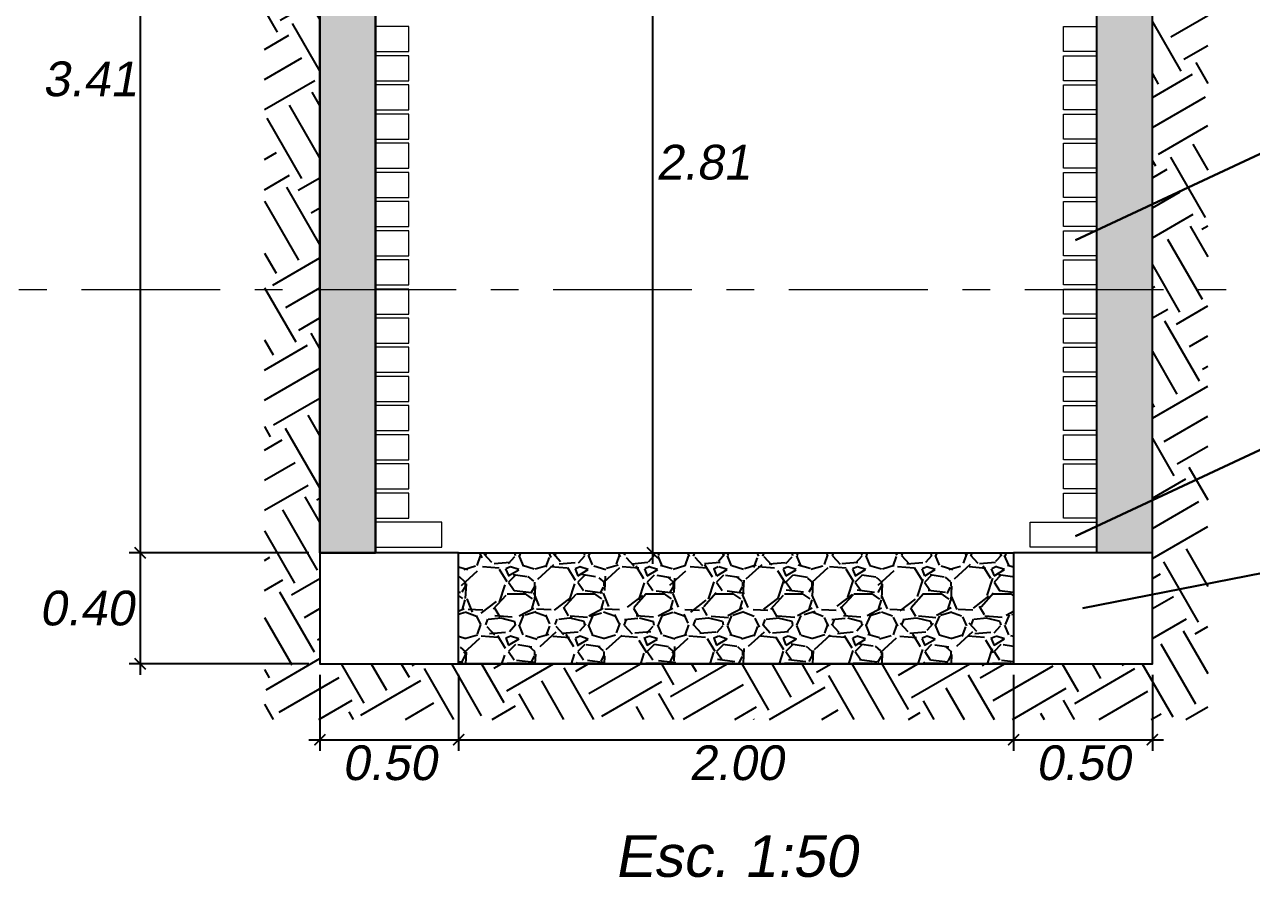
# Model space of a CAD drawing. Header units: metres. Extents: x 4293 to 4528, y 2596 to 2639.
# Drawn here: x 4482.593 to 4487.015, y 2607.815 to 2610.887 of the extents above; entities that cross this region are included whole.
import ezdxf
from ezdxf import colors
from ezdxf.entities.mleader import LeaderData, LeaderLine
from ezdxf.math import Vec2, Vec3

# ---------------------------------------------------------------- set-up
doc = ezdxf.new("R2010")
doc.units = ezdxf.units.M
doc.linetypes.add('1CORTE', pattern=[1.5, 1, -0.25, 0, -0.25])
for name, color, linetype, lineweight in [('0.1', 11, 'Continuous', 13), ('AA. Proyeccion Corte', 10, '1CORTE', 50), ('Letras El', 7, 'Continuous', 5)]:
    doc.layers.add(name, color=color, linetype=linetype, lineweight=lineweight)
doc.styles.add('ARIAL', font='arial.ttf', dxfattribs={"oblique": 10})
doc.styles.add('Generales', font='trebuc.ttf', dxfattribs={"height": 0.1})
doc.dimstyles.new('ROMANS 1-25', dxfattribs={"dimtxt": 0.125, "dimasz": 0.04, "dimexe": 0.04, "dimexo": 0.04, "dimgap": 0.02, "dimtad": 2, "dimtih": 1, "dimtoh": 1, "dimzin": 1, "dimdsep": 46, "dimtxsty": 'ARIAL', "dimblk": 'ARCHTICK', "dimcen": -0.0032, "dimdle": 0.04, "dimclrd": 1, "dimclre": 1, "dimclrt": 7, "dimazin": 2, "dimtfac": 1, "dimtofl": 0, "dimtmove": 0, "dimatfit": 3, "dimldrblk": 'OPEN30', "dimfxl": 0.04, "dimtzin": 12, "dimlwd": -1, "dimlwe": -1, "dimarcsym": 0})
pattern_1 = [(228.012787504, (4246.110832089456, 2612.222045647982), (-2.000000000000016, -2.250000000000001), [0.033634, -3.329772011768425]), (184.969740728, (4246.088332089456, 2612.197045647982), (2.999999999999994, 0.2500000000000088), [0.057717, -5.713981190307499]), (132.510447078, (4246.030832089456, 2612.192045647982), (2.500000000000029, -2.749999999999966), [0.040697, -4.029008149024925]), (267.273689006, (4245.933332089457, 2612.129545647982), (0.2500000000000061, 5.000000000000004), [0.05255949999999997, -5.203389510407247]), (292.833654178, (4245.930832089456, 2612.077045647982), (-1.249999999999997, 3.000000000000007), [0.05153874999999997, -5.102343282022072]), (357.273689006, (4245.950832089457, 2612.029545647982), (-5.000000000000004, 0.2500000000000064), [0.05255949999999997, -5.203389510407247]), (37.6942404667, (4246.003332089456, 2612.027045647982), (-3.25, -2.499999999999993), [0.06950724999999999, -6.881212137229]), (72.2553283749, (4246.058332089457, 2612.069545647982), (1.750000000000007, 5.500000000000001), [0.06562199999999994, -6.496580374203345]), (121.429565615, (4246.078332089456, 2612.132045647982), (-2.000000000000005, 3.249999999999997), [0.0527375, -5.22101827743225]), (175.236358309, (4246.050832089457, 2612.177045647982), (2.749999999999996, -0.2500000000000095), [0.060208, -2.950190644698075]), (222.397437798, (4245.990832089456, 2612.182045647982), (-2.999999999999991, -2.749999999999993), [0.077862, -7.708343751198725]), (138.814074834, (4246.180832089456, 2612.127045647982), (-1.750000000000008, 1.5), [0.02657524999999998, -2.630961203183673]), (171.46923439, (4246.160832089457, 2612.144545647982), (3.25, -0.4999999999999988), [0.05055925, -5.00537785403925]), (225, (4246.110832089456, 2612.152045647982), (-2.775557561562891e-17, -0.2499999999999832), [0.03535525, -0.318198140593275]), (203.198590514, (4246.093332089456, 2612.182045647982), (1.249999999999997, 0.4999999999999938), [0.0190395, -1.884903776465975]), (291.801409486, (4246.075832089457, 2612.174545647982), (-0.249999999999921, 0.7500000000000256), [0.02692575, -1.319365451783625]), (30.96375653209999, (4246.085832089457, 2612.149545647982), (0.7500000000000132, 0.4999999999999949), [0.04373224999999999, -1.414005723711325]), (161.565051177, (4246.123332089456, 2612.172045647982), (0.5000000000000029, -0.2499999999999942), [0.03162274999999998, -0.7589466650420995]), (16.389540334, (4245.930832089456, 2612.174545647982), (2.499999999999992, 0.750000000000011), [0.0443, -4.38571128666735]), (70.3461759419, (4245.973332089457, 2612.187045647982), (-1.000000000000305, -2.750000000000849), [0.03716525, -3.67935193682975]), (293.198590514, (4246.123332089456, 2612.222045647982), (-0.4999999999999926, 1.249999999999998), [0.03807875, -1.865864526465975]), (343.610459666, (4246.138332089457, 2612.187045647982), (-2.499999999999992, 0.7500000000000109), [0.04429999999999997, -4.385711286667246]), (339.44395478, (4245.930832089456, 2612.019545647982), (-1.250000000000009, 0.5000000000000061), [0.04271999999999997, -2.093280936329373]), (294.775140569, (4245.970832089456, 2612.004545647982), (-1.250000000000001, 2.75), [0.0357945, -3.543660765819]), (66.8014094864, (4246.125832089457, 2611.972045647982), (0.4999999999999953, 1.249999999999992), [0.03807875, -1.865864526465975]), (17.3540246363, (4246.140832089456, 2612.007045647982), (-3.249999999999994, -0.9999999999999907), [0.04190775, -4.14885590356]), (69.44395478040002, (4246.003332089456, 2611.972045647982), (-0.5000000000000018, -1.249999999999989), [0.02135999999999999, -2.114640936329373]), (101.309932474, (4246.110832089456, 2611.972045647982), (-0.249999999999991, 1.000000000000003), [0.0127475, -1.2620073783982]), (165.963756532, (4246.108332089457, 2611.984545647982), (0.7499999999999897, -0.2500000000000003), [0.05153875, -0.9792376564044251]), (186.009005957, (4246.058332089457, 2611.997045647982), (2.500000000000012, 0.2499999999999958), [0.0477625, -4.728480793635701]), (303.690067526, (4246.085832089457, 2612.127045647982), (-0.2499999999999968, 0.4999999999999964), [0.03605549999999997, -0.8653323188659996]), (353.157226587, (4246.105832089456, 2612.097045647982), (4.250000000000004, -0.5000000000000132), [0.0629485, -6.231890656007075]), (60.9453959009, (4246.168332089456, 2612.089545647982), (-0.9999999999999939, -1.749999999999994), [0.025739, -2.54816853524675]), (90, (4246.180832089456, 2612.112045647982), (-0.25, 0.25), [0.015, -0.235]), (120.256437164, (4246.053332089456, 2612.004545647982), (1.000000000000002, -1.750000000000002), [0.034731, -3.43837999736245]), (48.01278750420001, (4246.035832089457, 2612.034545647982), (2, 2.249999999999994), [0.067268, -3.296138011768424]), (0, (4246.080832089457, 2612.084545647982), (0.25, 0.25), [0.065, -0.185]), (325.3048464690001, (4246.145832089456, 2612.084545647982), (2.500000000000035, -1.749999999999956), [0.03952849999999997, -3.913318575210498]), (254.054604099, (4246.178332089456, 2612.062045647982), (-0.2500000000000094, -1.000000000000001), [0.0364005, -1.783626972320125]), (207.645975364, (4246.168332089456, 2612.027045647982), (-4.749999999999988, -2.500000000000012), [0.05926625, -5.867368545564849]), (175.42607874, (4246.115832089456, 2611.999545647982), (-3.249999999999988, 0.2500000000000003), [0.06269975, -6.207268351992225])]

# ---------------------------------------------------------------- blocks, each defined once
blk = doc.blocks.new('_ArchTick')
at = {"color": 0, "linetype": 'ByBlock', "const_width": 0.15}
blk.add_lwpolyline([(-0.5, -0.5), (0.5, 0.5)], dxfattribs=at)
blk = doc.blocks.new('*D632')
at = {"color": 1, "ltscale": 0.5, "transparency": 16777216}
for p, q in [((4483.010081469011, 2612.436273513339), (4483.010081469011, 2608.944188990434)), ((4483.617917709734, 2612.396273513339), (4482.970081469011, 2612.396273513339)), ((4483.617917709734, 2608.984188990434), (4482.970081469011, 2608.984188990434))]:
    blk.add_line(p, q, dxfattribs=at)
at = {"layer": 'Defpoints', "color": 0, "ltscale": 0.5, "transparency": 16777216}
for p in [(4483.657917709734, 2612.396273513339), (4483.010081469011, 2608.984188990434), (4483.657917709734, 2608.984188990434)]:
    blk.add_point(p, dxfattribs=at)
at = {"color": 1, "ltscale": 0.5, "transparency": 16777216, "xscale": 0.04, "yscale": 0.04, "zscale": 0.04}
for p, rotation in [((4483.010081469011, 2612.396273513339), 90), ((4483.010081469011, 2608.984188990434), 270)]:
    blk.add_blockref('_ArchTick', p, dxfattribs=dict(at, rotation=rotation))
at = {"color": 7, "ltscale": 0.5, "transparency": 16777216, "insert": (4482.828581732607, 2610.690231251885), "char_height": 0.125, "attachment_point": 5, "style": 'ARIAL'}
blk.add_mtext('3.41', dxfattribs=at)
blk = doc.blocks.new('_Open30')
at = {"color": 0, "linetype": 'ByBlock', "lineweight": -2}
for p, q in [((-1, 0.26794919), (0, 0)), ((0, 0), (-1, -0.26794919)), ((0, 0), (-1, 0))]:
    blk.add_line(p, q, dxfattribs=at)
blk = doc.blocks.new('*D633')
at = {"color": 1, "ltscale": 0.5, "transparency": 16777216}
for p, q in [((4483.010081469011, 2609.024188990434), (4483.010081469011, 2608.544188990434)), ((4483.617917709734, 2608.984188990434), (4482.970081469011, 2608.984188990434)), ((4483.617917709734, 2608.584188990434), (4482.970081469011, 2608.584188990434))]:
    blk.add_line(p, q, dxfattribs=at)
at = {"layer": 'Defpoints', "color": 0, "ltscale": 0.5, "transparency": 16777216}
for p in [(4483.657917709734, 2608.984188990434), (4483.010081469011, 2608.584188990434), (4483.657917709734, 2608.584188990434)]:
    blk.add_point(p, dxfattribs=at)
at = {"color": 1, "ltscale": 0.5, "transparency": 16777216, "xscale": 0.04, "yscale": 0.04, "zscale": 0.04}
for p, rotation in [((4483.010081469011, 2608.984188990434), 90), ((4483.010081469011, 2608.584188990434), 270)]:
    blk.add_blockref('_ArchTick', p, dxfattribs=dict(at, rotation=rotation))
at = {"color": 7, "ltscale": 0.5, "transparency": 16777216, "insert": (4482.816694638771, 2608.784188990433), "char_height": 0.125, "attachment_point": 5, "style": 'ARIAL'}
blk.add_mtext('0.40', dxfattribs=at)
blk = doc.blocks.new('*D634')
at = {"color": 1, "ltscale": 0.5, "transparency": 16777216}
for p, q in [((4483.657917709732, 2608.544188990433), (4483.657917709732, 2608.270942720495)), ((4484.157917709732, 2608.544188990433), (4484.157917709732, 2608.270942720495)), ((4483.617917709732, 2608.310942720495), (4484.197917709732, 2608.310942720495))]:
    blk.add_line(p, q, dxfattribs=at)
at = {"layer": 'Defpoints', "color": 0, "ltscale": 0.5, "transparency": 16777216}
for p in [(4483.657917709732, 2608.584188990433), (4484.157917709732, 2608.584188990433), (4484.157917709732, 2608.310942720495)]:
    blk.add_point(p, dxfattribs=at)
at = {"color": 1, "ltscale": 0.5, "transparency": 16777216, "xscale": 0.04, "yscale": 0.04, "zscale": 0.04, "rotation": 180}
blk.add_blockref('_ArchTick', (4483.657917709732, 2608.310942720495), dxfattribs=at)
at = {"color": 1, "ltscale": 0.5, "transparency": 16777216, "xscale": 0.04, "yscale": 0.04, "zscale": 0.04}
blk.add_blockref('_ArchTick', (4484.157917709732, 2608.310942720495), dxfattribs=at)
at = {"color": 7, "ltscale": 0.5, "transparency": 16777216, "insert": (4483.907917709732, 2608.22712109703), "char_height": 0.125, "attachment_point": 5, "style": 'ARIAL'}
blk.add_mtext('0.50', dxfattribs=at)
blk = doc.blocks.new('*D635')
at = {"color": 1, "ltscale": 0.5, "transparency": 16777216}
for p, q in [((4484.157917709732, 2608.544188990433), (4484.157917709732, 2608.270942720495)), ((4486.157917709732, 2608.544188990433), (4486.157917709732, 2608.270942720495)), ((4484.117917709732, 2608.310942720495), (4486.197917709732, 2608.310942720495))]:
    blk.add_line(p, q, dxfattribs=at)
at = {"layer": 'Defpoints', "color": 0, "ltscale": 0.5, "transparency": 16777216}
for p in [(4484.157917709732, 2608.584188990433), (4486.157917709732, 2608.584188990433), (4486.157917709732, 2608.310942720495)]:
    blk.add_point(p, dxfattribs=at)
at = {"color": 1, "ltscale": 0.5, "transparency": 16777216, "xscale": 0.04, "yscale": 0.04, "zscale": 0.04, "rotation": 180}
blk.add_blockref('_ArchTick', (4484.157917709732, 2608.310942720495), dxfattribs=at)
at = {"color": 1, "ltscale": 0.5, "transparency": 16777216, "xscale": 0.04, "yscale": 0.04, "zscale": 0.04}
blk.add_blockref('_ArchTick', (4486.157917709732, 2608.310942720495), dxfattribs=at)
at = {"color": 7, "ltscale": 0.5, "transparency": 16777216, "insert": (4485.157917709732, 2608.22712109703), "char_height": 0.125, "attachment_point": 5, "style": 'ARIAL'}
blk.add_mtext('2.00', dxfattribs=at)
blk = doc.blocks.new('*D636')
at = {"color": 1, "ltscale": 0.5, "transparency": 16777216}
for p, q in [((4486.157917709732, 2608.544188990433), (4486.157917709732, 2608.270942720495)), ((4486.657917709732, 2608.544188990433), (4486.657917709732, 2608.270942720495)), ((4486.117917709732, 2608.310942720495), (4486.697917709732, 2608.310942720495))]:
    blk.add_line(p, q, dxfattribs=at)
at = {"layer": 'Defpoints', "color": 0, "ltscale": 0.5, "transparency": 16777216}
for p in [(4486.157917709732, 2608.584188990433), (4486.657917709732, 2608.584188990433), (4486.657917709732, 2608.310942720495)]:
    blk.add_point(p, dxfattribs=at)
at = {"color": 1, "ltscale": 0.5, "transparency": 16777216, "xscale": 0.04, "yscale": 0.04, "zscale": 0.04, "rotation": 180}
blk.add_blockref('_ArchTick', (4486.157917709732, 2608.310942720495), dxfattribs=at)
at = {"color": 1, "ltscale": 0.5, "transparency": 16777216, "xscale": 0.04, "yscale": 0.04, "zscale": 0.04}
blk.add_blockref('_ArchTick', (4486.657917709732, 2608.310942720495), dxfattribs=at)
at = {"color": 7, "ltscale": 0.5, "transparency": 16777216, "insert": (4486.407917709732, 2608.22712109703), "char_height": 0.125, "attachment_point": 5, "style": 'ARIAL'}
blk.add_mtext('0.50', dxfattribs=at)
blk = doc.blocks.new('*D576')
at = {"color": 1, "ltscale": 0.5, "transparency": 16777216}
for p, q in [((4484.856333820312, 2611.836273513339), (4484.856333820312, 2608.944188990434)), ((4484.723394524805, 2611.796273513339), (4484.896333820312, 2611.796273513339)), ((4484.697917709734, 2608.984188990434), (4484.896333820312, 2608.984188990434))]:
    blk.add_line(p, q, dxfattribs=at)
at = {"layer": 'Defpoints', "color": 0, "ltscale": 0.5, "transparency": 16777216}
for p in [(4484.683394524805, 2611.796273513339), (4484.657917709734, 2608.984188990434), (4484.856333820312, 2608.984188990434)]:
    blk.add_point(p, dxfattribs=at)
at = {"color": 1, "ltscale": 0.5, "transparency": 16777216, "xscale": 0.04, "yscale": 0.04, "zscale": 0.04}
for p, rotation in [((4484.856333820312, 2611.796273513339), 90), ((4484.856333820312, 2608.984188990434), 270)]:
    blk.add_blockref('_ArchTick', p, dxfattribs=dict(at, rotation=rotation))
at = {"color": 7, "ltscale": 0.5, "transparency": 16777216, "insert": (4485.038746563985, 2610.390231251884), "char_height": 0.125, "attachment_point": 5, "style": 'ARIAL'}
blk.add_mtext('2.81', dxfattribs=at)

msp = doc.modelspace()

# ---------------------------------------------------------------- hatches: boundary and pattern name
at = {"ltscale": 0.5, "true_color": 0xa35200}
h = msp.add_hatch(dxfattribs=at)
h.set_pattern_fill('EARTH', color=34, angle=300.0000000000001)
h.set_pattern_definition([(300.0000000000001, (4245.930832089456, 2611.972045647982), (0.3415063509461097, -0.09150635094610962), [0.25, -0.25]), (300.0000000000001, (4246.012021971062, 2612.018920647982), (0.3415063509461097, -0.09150635094610962), [0.25, -0.25]), (300.0000000000001, (4246.093211852666, 2612.065795647982), (0.3415063509461097, -0.09150635094610962), [0.25, -0.25]), (30.00000000000006, (4246.135900146534, 2612.054357354114), (0.09150635094610965, 0.3415063509461096), [0.2499999999999999, -0.2499999999999999]), (30.00000000000006, (4246.182775146534, 2611.973167472509), (0.09150635094610965, 0.3415063509461096), [0.2499999999999999, -0.2499999999999999]), (30.00000000000006, (4246.229650146534, 2611.891977590904), (0.09150635094610965, 0.3415063509461096), [0.2499999999999999, -0.2499999999999999])])
h.paths.add_polyline_path([(4486.857917709732, 2613.146273513338), (4486.657917709732, 2613.146273513338), (4486.657917709732, 2608.584188990433), (4483.657917709732, 2608.584188990433), (4483.657917709732, 2612.296273513338), (4483.457917709731, 2612.296273513338), (4483.457917709731, 2608.384188990433), (4486.857917709732, 2608.384188990433)])
at = {"ltscale": 0.5}
h = msp.add_hatch(dxfattribs=at)
h.set_pattern_fill('GRAVEL', color=256, scale=0.25)
h.set_pattern_definition(pattern_1)
h.paths.add_polyline_path([(4483.857917709732, 2612.996273513338), (4483.657917709732, 2612.996273513338), (4483.657917709732, 2608.984188990433), (4483.857917709732, 2608.984188990433)])
h = msp.add_hatch(dxfattribs=at)
h.set_pattern_fill('GRAVEL', color=256, scale=0.25)
h.set_pattern_definition(pattern_1)
h.paths.add_polyline_path([(4486.657917709732, 2612.996273513338), (4486.457917709731, 2612.996273513338), (4486.457917709731, 2608.984188990433), (4486.657917709732, 2608.984188990433)])
h = msp.add_hatch(dxfattribs=at)
h.set_pattern_fill('GRAVEL', color=9, scale=0.25)
h.set_pattern_definition(pattern_1)
h.paths.add_polyline_path([(4484.157917709732, 2608.984188990433), (4484.157917709732, 2608.584188990433), (4486.157917709732, 2608.584188990433), (4486.157917709732, 2608.984188990433)])

# ---------------------------------------------------------------- linework, layer by layer
for p, q in [((4483.857917709732, 2608.984188990433), (4483.857917709732, 2612.996273513338)), ((4483.657917709732, 2608.984188990433), (4483.857917709732, 2608.984188990433))]:
    msp.add_line(p, q, dxfattribs=at)
for points in [[(4483.657917709732, 2612.996273513338), (4483.657917709732, 2608.984188990433), (4483.657917709732, 2608.584188990433), (4486.657917709732, 2608.584188990433), (4486.657917709732, 2608.984188990433), (4486.657917709732, 2612.996273513338)], [(4486.657917709732, 2608.984188990433), (4486.457917709731, 2608.984188990433), (4486.457917709731, 2612.996273513338)]]:
    msp.add_lwpolyline(points, dxfattribs=at)
for points in [[(4483.857917709732, 2608.984188990433), (4483.657917709732, 2608.984188990433), (4483.657917709732, 2612.996273513338), (4483.857917709732, 2612.996273513338)], [(4483.657917709732, 2608.584188990433), (4484.157917709732, 2608.584188990433), (4484.157917709732, 2608.984188990433), (4483.657917709732, 2608.984188990433)], [(4486.157917709732, 2608.584188990433), (4484.157917709732, 2608.584188990433), (4484.157917709732, 2608.984188990433), (4486.157917709732, 2608.984188990433)], [(4486.157917709732, 2608.584188990433), (4486.657917709732, 2608.584188990433), (4486.657917709732, 2608.984188990433), (4486.157917709732, 2608.984188990433)]]:
    msp.add_lwpolyline(points, close=True, dxfattribs=at)
at = {"layer": '0.1', "color": 30}
for points in [[(4483.857917709732, 2610.789188990432), (4483.977917709732, 2610.789188990432), (4483.977917709732, 2610.879188990431), (4483.857917709732, 2610.879188990431)], [(4486.457917709731, 2610.789188990432), (4486.337917709731, 2610.789188990432), (4486.337917709731, 2610.879188990431), (4486.457917709731, 2610.879188990431)], [(4483.857917709732, 2610.684188990432), (4483.977917709732, 2610.684188990432), (4483.977917709732, 2610.774188990432), (4483.857917709732, 2610.774188990432)], [(4486.457917709731, 2610.684188990432), (4486.337917709731, 2610.684188990432), (4486.337917709731, 2610.774188990432), (4486.457917709731, 2610.774188990432)], [(4483.857917709732, 2610.579188990432), (4483.977917709732, 2610.579188990432), (4483.977917709732, 2610.669188990432), (4483.857917709732, 2610.669188990432)], [(4486.457917709731, 2610.579188990432), (4486.337917709731, 2610.579188990432), (4486.337917709731, 2610.669188990432), (4486.457917709731, 2610.669188990432)], [(4483.857917709732, 2610.474188990432), (4483.977917709732, 2610.474188990432), (4483.977917709732, 2610.564188990432), (4483.857917709732, 2610.564188990432)], [(4486.457917709731, 2610.474188990432), (4486.337917709731, 2610.474188990432), (4486.337917709731, 2610.564188990432), (4486.457917709731, 2610.564188990432)], [(4483.857917709732, 2610.369188990432), (4483.977917709732, 2610.369188990432), (4483.977917709732, 2610.459188990432), (4483.857917709732, 2610.459188990432)], [(4486.457917709731, 2610.369188990432), (4486.337917709731, 2610.369188990432), (4486.337917709731, 2610.459188990432), (4486.457917709731, 2610.459188990432)], [(4483.857917709732, 2610.264188990432), (4483.977917709732, 2610.264188990432), (4483.977917709732, 2610.354188990432), (4483.857917709732, 2610.354188990432)], [(4486.457917709731, 2610.264188990432), (4486.337917709731, 2610.264188990432), (4486.337917709731, 2610.354188990432), (4486.457917709731, 2610.354188990432)], [(4483.857917709732, 2610.159188990432), (4483.977917709732, 2610.159188990432), (4483.977917709732, 2610.249188990432), (4483.857917709732, 2610.249188990432)], [(4486.457917709731, 2610.159188990432), (4486.337917709731, 2610.159188990432), (4486.337917709731, 2610.249188990432), (4486.457917709731, 2610.249188990432)], [(4483.857917709732, 2610.054188990433), (4483.977917709732, 2610.054188990433), (4483.977917709732, 2610.144188990432), (4483.857917709732, 2610.144188990432)], [(4486.457917709731, 2610.054188990433), (4486.337917709731, 2610.054188990433), (4486.337917709731, 2610.144188990432), (4486.457917709731, 2610.144188990432)], [(4483.857917709732, 2609.949188990433), (4483.977917709732, 2609.949188990433), (4483.977917709732, 2610.039188990432), (4483.857917709732, 2610.039188990432)], [(4486.457917709731, 2609.949188990433), (4486.337917709731, 2609.949188990433), (4486.337917709731, 2610.039188990432), (4486.457917709731, 2610.039188990432)], [(4483.857917709732, 2609.844188990432), (4483.977917709732, 2609.844188990432), (4483.977917709732, 2609.934188990433), (4483.857917709732, 2609.934188990433)], [(4486.457917709731, 2609.844188990432), (4486.337917709731, 2609.844188990432), (4486.337917709731, 2609.934188990433), (4486.457917709731, 2609.934188990433)], [(4483.857917709732, 2609.739188990432), (4483.977917709732, 2609.739188990432), (4483.977917709732, 2609.829188990433), (4483.857917709732, 2609.829188990433)], [(4486.457917709731, 2609.739188990432), (4486.337917709731, 2609.739188990432), (4486.337917709731, 2609.829188990433), (4486.457917709731, 2609.829188990433)], [(4483.857917709732, 2609.634188990433), (4483.977917709732, 2609.634188990433), (4483.977917709732, 2609.724188990433), (4483.857917709732, 2609.724188990433)], [(4486.457917709731, 2609.634188990433), (4486.337917709731, 2609.634188990433), (4486.337917709731, 2609.724188990433), (4486.457917709731, 2609.724188990433)], [(4483.857917709732, 2609.529188990433), (4483.977917709732, 2609.529188990433), (4483.977917709732, 2609.619188990433), (4483.857917709732, 2609.619188990433)], [(4486.457917709731, 2609.529188990433), (4486.337917709731, 2609.529188990433), (4486.337917709731, 2609.619188990433), (4486.457917709731, 2609.619188990433)], [(4483.857917709732, 2609.424188990433), (4483.977917709732, 2609.424188990433), (4483.977917709732, 2609.514188990433), (4483.857917709732, 2609.514188990433)], [(4486.457917709731, 2609.424188990433), (4486.337917709731, 2609.424188990433), (4486.337917709731, 2609.514188990433), (4486.457917709731, 2609.514188990433)], [(4483.857917709732, 2609.319188990433), (4483.977917709732, 2609.319188990433), (4483.977917709732, 2609.409188990433), (4483.857917709732, 2609.409188990433)], [(4486.457917709731, 2609.319188990433), (4486.337917709731, 2609.319188990433), (4486.337917709731, 2609.409188990433), (4486.457917709731, 2609.409188990433)], [(4483.857917709732, 2609.214188990433), (4483.977917709732, 2609.214188990433), (4483.977917709732, 2609.304188990433), (4483.857917709732, 2609.304188990433)], [(4486.457917709731, 2609.214188990433), (4486.337917709731, 2609.214188990433), (4486.337917709731, 2609.304188990433), (4486.457917709731, 2609.304188990433)], [(4483.857917709732, 2609.109188990433), (4483.977917709732, 2609.109188990433), (4483.977917709732, 2609.199188990433), (4483.857917709732, 2609.199188990433)], [(4486.457917709731, 2609.109188990433), (4486.337917709731, 2609.109188990433), (4486.337917709731, 2609.199188990433), (4486.457917709731, 2609.199188990433)], [(4483.857917709732, 2609.004188990433), (4484.097917709732, 2609.004188990433), (4484.097917709732, 2609.094188990433), (4483.857917709732, 2609.094188990433)], [(4486.457917709731, 2609.004188990433), (4486.217917709731, 2609.004188990433), (4486.217917709731, 2609.094188990433), (4486.457917709731, 2609.094188990433)]]:
    msp.add_lwpolyline(points, close=True, dxfattribs=at)
at = {"layer": 'AA. Proyeccion Corte', "color": 7, "lineweight": 5, "ltscale": 0.5}
msp.add_line((4481.948426365525, 2609.93276392348), (4487.722827151351, 2609.93276392348), dxfattribs=at)

# ---------------------------------------------------------------- texts
at = {"ltscale": 0.5, "insert": (4484.719804116551, 2607.967011487184), "char_height": 0.15, "attachment_point": 1, "style": 'ARIAL'}
msp.add_mtext_dynamic_manual_height_columns('Esc. 1:50', width=1.079829760882717, gutter_width=0.375, heights=[0.1531718963165075], dxfattribs=at)

# ---------------------------------------------------------------- dimensions: what is measured, and where the dimension line sits
at = {"ltscale": 0.5}
for base, p1, p2, picture, middle in [((4483.010081469011, 2608.984188990434), (4483.657917709732, 2612.396273513338), (4483.657917709732, 2608.984188990433), '*D632', (4482.828581732607, 2610.690231251885)), ((4483.010081469011, 2608.584188990434), (4483.657917709732, 2608.984188990433), (4483.657917709732, 2608.584188990433), '*D633', (4482.816694638771, 2608.784188990433))]:
    dim = msp.add_linear_dim(base=base, p1=p1, p2=p2, angle=90, dimstyle='ROMANS 1-25', dxfattribs=at)
    dim.commit()
    dim.dimension.update_dxf_attribs({"geometry": picture, "text_midpoint": middle})
dim = msp.add_linear_dim(base=(4484.856333820312, 2608.984188990434), p1=(4484.683394524804, 2611.796273513338), p2=(4484.657917709732, 2608.984188990433), angle=90, dimstyle='ROMANS 1-25', override={"dimtmove": 1}, dxfattribs=at)
dim.commit()
dim.dimension.update_dxf_attribs({"geometry": '*D576', "text_midpoint": (4485.038746563985, 2610.390231251884)})
dim = msp.add_linear_dim(base=(4484.157917709732, 2608.310942720495), p1=(4483.657917709732, 2608.584188990433), p2=(4484.157917709732, 2608.584188990433), dimstyle='ROMANS 1-25', dxfattribs=at)
dim.commit()
dim.dimension.update_dxf_attribs({"geometry": '*D634', "text_midpoint": (4483.907917709732, 2608.22712109703)})
for base, p1, p2, picture, middle in [((4486.157917709732, 2608.310942720495), (4484.157917709732, 2608.584188990433), (4486.157917709732, 2608.584188990433), '*D635', (4485.157917709732, 2608.22712109703)), ((4486.657917709732, 2608.310942720495), (4486.157917709732, 2608.584188990433), (4486.657917709732, 2608.584188990433), '*D636', (4486.407917709732, 2608.22712109703))]:
    dim = msp.add_linear_dim(base=base, p1=p1, p2=p2, dimstyle='ROMANS 1-25', override={"dimtmove": 1}, dxfattribs=at)
    dim.commit()
    dim.dimension.update_dxf_attribs({"geometry": picture, "text_midpoint": middle})

# ---------------------------------------------------------------- leaders
at = {"layer": 'Letras El'}
ml = msp.add_multileader_mtext('Standard', dxfattribs=at)
ml.set_content('\\A1;\\pxt6;{\\fTrebuchet MS|b1|i0|c0|p34;Muro de ladrillo 9x12x24\\Pcon hilada de soga.}', color=256, style='Generales')
ml.set_leader_properties()
ml.build(insert=Vec2(0, 0))
ml.multileader.update_dxf_attribs({"text_right_attachment_type": 6, "dogleg_length": 0.02739260551977134, "arrow_head_size": 0.0135})
ctx = ml.context
ctx.base_point, ctx.char_height, ctx.arrow_head_size, ctx.landing_gap_size, ctx.plane_origin = Vec3(4487.20037870776, 2610.487364777118), 0.1, 0.0135, 0.006749999999999999, Vec3(4486.042563977801, 2609.662130046122)
ctx.right_attachment = 6
notes = []
notes.append((ctx, [(1, (1, 1, 0), (4487.186682405, 2610.487364777118), (1, 0), 0.01369630275988567, [(2, [(4487.186682405, 2610.487364777118), (4486.380599726011, 2610.109813769163)], 0, [])])]))
ctx.mtext.insert, ctx.mtext.width, ctx.mtext.defined_height, ctx.mtext.flow_direction = Vec3(4487.20712870776, 2610.551506191259), 1.70837021743946, 0.08552586266535589, 5
ml = msp.add_multileader_mtext('Standard', dxfattribs=at)
ml.set_content('\\A1;\\pxt6;{\\fTrebuchet MS|b1|i0|c0|p34;Primera hilada con ladrillo vabeza}', color=256, style='Generales')
ml.set_leader_properties()
ml.build(insert=Vec2(0, 0))
ml.multileader.update_dxf_attribs({"text_right_attachment_type": 6, "dogleg_length": 0.02739260551977134, "arrow_head_size": 0.0135})
ctx = ml.context
ctx.base_point, ctx.char_height, ctx.arrow_head_size, ctx.landing_gap_size, ctx.plane_origin = Vec3(4487.20037870776, 2609.421120124753), 0.1, 0.0135, 0.006749999999999999, Vec3(4486.042563977801, 2608.595885393757)
ctx.right_attachment = 6
notes.append((ctx, [(1, (1, 1, 0), (4487.186682405, 2609.421120124753), (1, 0), 0.01369630275988567, [(2, [(4487.186682405, 2609.421120124753), (4486.380599726011, 2609.043569116798)], 0, [])])]))
ctx.mtext.insert, ctx.mtext.width, ctx.mtext.defined_height, ctx.mtext.flow_direction = Vec3(4487.20712870776, 2609.471793525426), 1.315380842487593, 0.08552586266535589, 5
ml = msp.add_multileader_mtext('Standard', dxfattribs=at)
ml.set_content('\\A1;\\pxt6;{\\fTrebuchet MS|b1|i0|c0|p34;Cimiento corrido, h=40 cm.}', color=256, style='Generales')
ml.set_leader_properties()
ml.build(insert=Vec2(0, 0))
ml.multileader.update_dxf_attribs({"text_right_attachment_type": 6, "dogleg_length": 0.02739260551977134, "arrow_head_size": 0.0135})
ctx = ml.context
ctx.base_point, ctx.char_height, ctx.arrow_head_size, ctx.landing_gap_size, ctx.plane_origin = Vec3(4487.195111018333, 2608.937025467831), 0.1, 0.0135, 0.006749999999999999, Vec3(4486.037296288374, 2608.111790736835)
ctx.right_attachment = 6
notes.append((ctx, [(1, (1, 1, 0), (4487.181414715573, 2608.937025467831), (1, 0), 0.01369630275988567, [(2, [(4487.181414715573, 2608.937025467831), (4486.407917709767, 2608.784188990433)], 0, [])])]))
ctx.mtext.insert, ctx.mtext.width, ctx.mtext.defined_height, ctx.mtext.flow_direction = Vec3(4487.201861018332, 2608.988708969514), 1.146147160199143, 0.08552586266535589, 5
for ctx, leaders in notes:
    for number, flags, end, landing, length, lines in leaders:
        leader = LeaderData()
        leader.index, (leader.has_last_leader_line, leader.has_dogleg_vector, leader.attachment_direction) = number, flags
        leader.last_leader_point, leader.dogleg_vector, leader.dogleg_length = Vec3(end), Vec3(landing), length
        for number, points, colour, breaks in lines:
            line = LeaderLine()
            line.index, line.vertices, line.color, line.breaks = number, Vec3.list(points), colors.encode_raw_color(colour), breaks
            leader.lines.append(line)
        ctx.leaders.append(leader)

doc.saveas('drawing.dxf')
